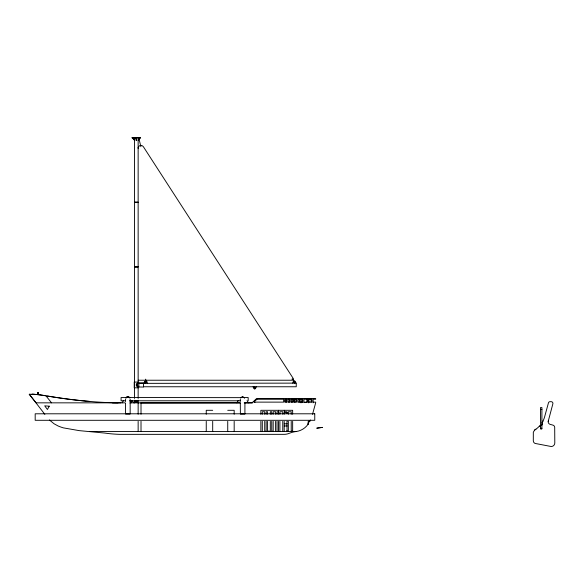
<?xml version="1.0" encoding="UTF-8"?>
<svg xmlns="http://www.w3.org/2000/svg" width="584" height="584" viewBox="0 0 584 584"><rect width="100%" height="100%" fill="white"/><g stroke="black" fill="none" stroke-linecap="round" stroke-linejoin="round"><path stroke-width="0.88" d="M206.254 421.349L206.254 431.481M234.177 421.349L234.177 431.481M286.919 413.231L286.919 411.742L284.196 411.742L284.196 414.224M284.393 411.742L284.364 410.304M287.372 421.349L286.919 421.349L287.051 431.401L286.919 430.627M308.082 424.196L309.308 420.626L309.739 421.495M49.414 419.969L54.093 423.794L58.086 425.97A51.253 51.253 0 0 0 63.306 427.853L79.176 430.627L104.711 433.058A137.05 137.05 0 0 0 119.333 434.35L284.131 434.35A13.22 13.22 0 0 0 289.175 433.35A26.244 26.244 0 0 1 296.037 431.554C300.899 430.926 305.417 428.181 308.162 424.101L308.184 423.765A5.19 3.825 -57.4 0 1 308.52 422.363L309.235 421.086L309.593 421.743L310.44 420.005M138.204 147.686L138.145 148.256L138.371 147.146A2.862 2.862 0 0 1 140.51 145.438L141.642 145.467A4.154 4.154 0 0 1 143.598 147.073L293.277 378.541A1.095 1.095 0 0 1 292.358 380.228L138.145 380.228M548.208 421.363L552.858 403.851A1.701 1.701 0 0 0 551.23 401.683L550.026 401.683A1.643 1.643 0 0 0 548.464 402.829L544.646 416.757A22.791 22.791 0 0 1 542.2 422.422L542.2 424.568L541.624 425.137M312.506 414.348L315.674 402.843L315.674 402.128L313.112 402.128L313.112 399.266L315.674 399.266L315.674 398.551L256.602 398.551L252.018 402.843L244.74 402.858M144.117 383.126C144 380.403 147.431 380.403 147.314 383.126M256.296 386.761L255.734 388.112A1.073 1.073 0 0 1 253.66 388.112L253.106 386.761M292.767 383.126C292.949 380.929 295.278 380.023 294.365 383.126M548.281 421.013A2.701 2.701 0 0 0 550.157 424.356L552.778 425.086A2.438 2.438 0 0 1 554.698 427.4L554.8 442.942A3.577 3.577 0 0 1 551.223 446.519L536.178 443.636A2.862 2.862 0 0 1 533.309 440.767L533.323 432.204L534.652 430.036A22.791 22.791 0 0 0 539.412 426.116L540.696 425.7A5 5 0 0 0 541.164 425.429M542.2 422.422L542.952 421.071M122.136 402.843L123.421 400.631M236.885 402.843L238.177 400.631M125.867 398.003L125.881 397.989A2.3 2.3 0 0 1 127.283 396.923L129.013 397.156L129.86 398.003A2.3 2.3 0 0 0 127.881 396.85L127.283 396.93L129.028 397.171M138.729 138.496L139.233 138.999M240.623 398.003L242.615 396.85L244.608 397.996M240.893 397.646L130.166 397.529M126.312 397.463L125.91 397.945L127.268 396.93L126.611 397.237M542.2 424.568L541.704 425.042M292.095 378.921C292.526 381.396 291.861 375.775 294.365 382.053M133.422 138.999L133.926 138.496M138.145 140.394L140.627 137.481L132.035 137.481L134.51 140.394M138.211 383.367L296.249 383.126L296.249 386.761L143.445 386.761M130.086 413.852L125.56 413.793L130.166 413.793L130.166 403.281M240.389 413.852L244.915 413.793L240.389 413.852L240.309 403.281M534.652 430.036L535.944 429.182M541.178 425.459L540.463 425.831M241.667 397.076L242.608 396.85M140.897 146.752L138.977 138.744M539.412 426.116L540.448 425.809M145.715 379.155L145.715 383.126M136.306 402.486L137.043 401.792L136.16 401.077L135.7 402.106L136.306 402.486L136.327 400.697M287.116 431.401L288.35 431.299L288.35 421.349M300.278 402.661L302.059 402.624M303.841 402.58L306.512 402.522M112.362 402.843L120.859 402.843M138.145 402.843L137.364 401.493A1.073 1.073 0 0 0 135.291 401.493L134.721 402.843M141.014 403.055L240.192 402.865M540.477 428.78L541.908 428.78L541.908 407.588L540.477 407.588L540.499 428.78L541.908 428.78M132.035 137.912L140.627 137.912M136.116 138.496L136.547 138.496M136.116 138.999L136.547 138.999M134.51 202.144L138.145 202.144M135.612 202.356L137.043 202.356M134.51 202.568L138.145 202.568M134.51 266.581L138.145 266.581M135.612 266.8L137.043 266.8M134.51 267.012L138.145 267.012M138.058 386.98L143.445 387.046L143.445 382.841L138.058 382.907L136.327 383.885L136.327 386.002L137.795 386.769M37.704 392.864L38.135 392.864M37.704 393.302L38.135 393.302M37.704 394.288L38.135 394.288M125.56 397.529L121.085 397.529L121.085 400.777L125.56 400.777M244.915 397.529L248.171 397.529L248.171 400.777M287.985 399.266L289.993 399.266L289.993 402.128L287.985 402.128M291.036 399.266L293.204 399.266L293.204 402.128L291.036 402.128M300.169 399.266L302.775 399.266L302.775 402.128L300.169 402.128M308.819 399.266L311.936 399.266L311.936 402.128L308.819 402.128M129.487 400.785L240.082 400.785M254.412 402.559L254.989 402.559M125.173 402.843L36.084 402.843L29.2 394.251L32.806 394.288A81.074 77.84 -90 0 1 35.434 394.419L35.478 394.419A81.891 78.628 -90 0 1 39.902 394.857C65.766 399.142 91.819 402.602 118.078 402.814M129.633 402.843L240.243 402.843M244.243 402.843L252.609 402.843M540.477 409.45L541.908 409.45M212.693 410.304L206.254 410.304L206.254 414.224M227.731 410.304L234.177 410.304L234.177 414.224M278.473 411.742L277.035 411.742L277.035 414.224M284.35 412.691L287.459 412.691M284.313 423.794L287.328 423.794M284.306 425.97L287.284 425.97M89.608 431.481L296.672 431.481M32.317 394.273L35.434 394.419M39.902 394.857L37.252 394.565A75.621 75.621 0 0 0 31.923 394.258M242.834 396.879L243.207 396.93M39.924 394.857L45.902 395.74L51.531 402.843M243.937 397.295L244.535 397.908M138.364 386.666L137.386 384.944L138.145 383.484L138.145 137.481M129.977 401.296L131.444 402.843L131.444 400.631M29.317 394.251L44.866 414.363M247.054 400.631L248.346 402.843M132.298 400.631L133.59 402.843M295.964 383.126L295.402 381.775A1.073 1.073 0 0 0 293.329 381.775M541.193 428.05L541.193 428.78M313.155 402.128L313.155 402.843M311.119 399.266L311.119 402.128M308.87 399.266L308.87 402.128M308.724 400.697L308.724 402.843M308.162 421.517L308.162 424.101M306.877 399.266L306.877 402.128M302.067 399.266L302.067 402.128M300.869 399.266L300.869 402.128M299.001 399.266L299.001 402.128M295.92 399.266L295.92 402.128M294.57 399.266L294.57 402.128M292.847 399.266L292.847 402.128M292.65 414.224L292.65 410.304L260.858 410.304L260.858 414.224M292.65 421.349L292.65 430.78L291.219 430.985L291.219 421.349M291.394 399.266L291.394 402.128M291.219 414.224L291.219 411.742L288.35 411.742L288.35 414.224M289.774 399.266L289.774 402.128M288.204 399.266L288.204 402.128M286.707 399.266L286.707 402.128M285.072 399.266L285.072 402.128M284.196 421.349L284.196 431.481M282.766 414.224L282.766 411.742L279.904 411.742L279.904 414.224M282.766 421.349L282.766 431.481M279.904 421.349L279.904 431.481M278.473 410.304L278.473 414.224M278.473 421.349L278.473 431.481M277.035 421.349L277.035 431.481M275.604 414.224L275.604 411.742L273.173 411.742L273.173 414.224M275.604 421.349L275.604 431.481M273.173 421.349L273.173 431.145L271.743 431.145L271.743 421.349M271.743 414.224L271.743 411.742L270.304 411.742L270.304 414.224M270.304 421.349L270.304 431.145L267.589 431.145L267.589 421.349M267.589 414.224L267.589 411.742L266.158 411.742L266.158 414.224M266.158 421.349L266.158 431.145L264.72 431.145L264.72 421.349M264.72 414.224L264.72 411.742L262.289 411.742L262.289 414.224M262.289 421.349L262.289 431.481M260.858 421.349L260.858 431.481M254.697 386.761L254.697 388.907M244.915 403.281L244.915 413.793M240.309 399.259L240.309 401.456M227.731 421.349L227.731 431.481M212.693 421.349L212.693 431.481M141.014 402.843L141.014 414.224M141.014 421.349L141.014 431.481M138.861 382.841L138.861 387.046M138.145 386.404L138.145 398.419M138.145 400.193L138.145 414.224M138.145 421.349L138.145 431.481M137.043 202.144L137.043 202.568M137.043 266.581L137.043 267.012M136.547 137.912L136.547 140.394L136.116 140.394L136.116 137.912M136.327 137.912L136.327 140.394M135.612 202.144L135.612 202.568M135.612 266.581L135.612 267.012M134.51 137.481L134.51 398.419M134.51 400.193L134.51 402.843M130.166 399.259L130.166 401.011M125.56 399.259L125.56 401.456M125.56 403.281L125.56 413.793M37.924 392.864L37.924 394.295M89.717 401.427A451.658 451.658 0 0 1 47.494 396.01M144.679 381.775A1.073 1.073 0 0 1 146.752 381.775M145.029 381.848C145.825 384.601 147.212 379.98 145.029 381.848M254.011 387.63C254.806 390.389 256.193 385.761 254.011 387.63M293.679 381.848C294.475 384.601 295.862 379.98 293.679 381.848M49.239 406.194L47.421 409.494L44.705 405.836L49.239 406.194M138.43 382.841L136.327 384.944L138.43 387.046L138.43 387.805L134.225 387.805L134.225 382.082L138.43 382.082L138.43 382.841M256.887 399.266L253.836 402.128L283.642 402.128L283.642 399.266L256.887 399.266M322.375 427.4L316.864 428.152L322.375 427.4M38.135 392.506L37.704 392.506L37.704 394.653L38.135 394.653L38.135 392.506M286.781 399.266L284.999 399.266L284.999 402.128L286.781 402.128L286.781 399.266M296.402 399.266L294.088 399.266L294.088 402.128L296.402 402.128L296.402 399.266M299.599 399.266L297.731 399.266L297.731 402.128L299.599 402.128L299.599 399.266M307.695 399.266L303.914 399.266L303.987 402.128L307.695 402.128L307.695 399.266M314.761 413.793L35.186 413.793L35.186 420.298L314.761 420.298L314.761 413.793"/></g></svg>
